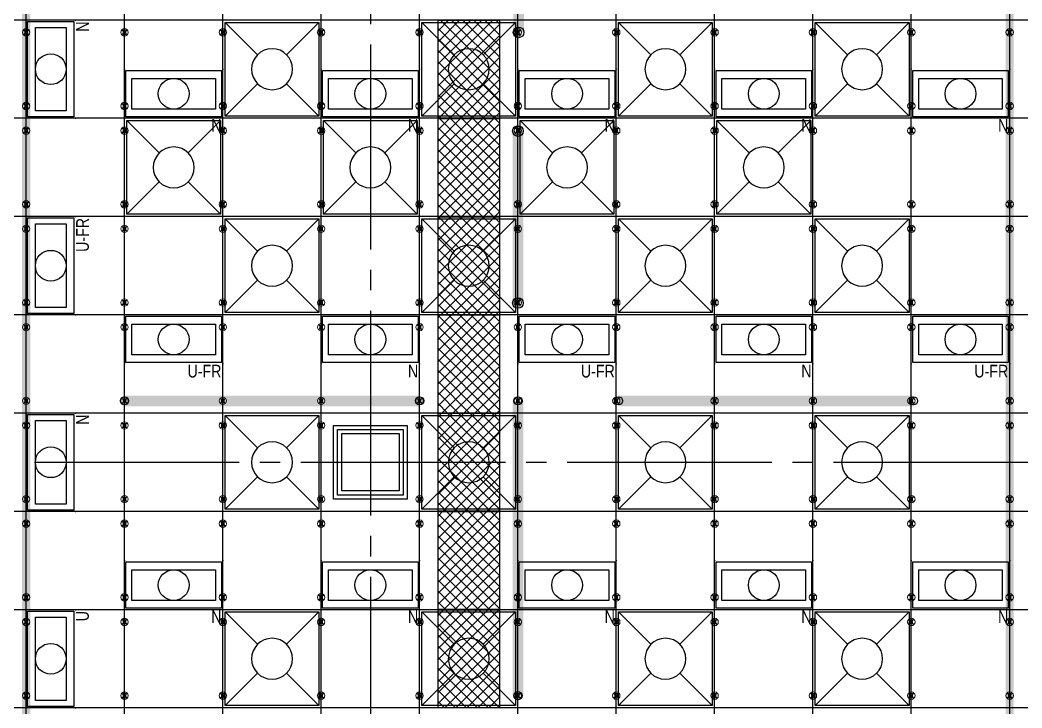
# Model space of a CAD drawing. Extents: x -17313 to 41501, y -1010 to 11880.
# Drawn here: x 6412 to 7635, y 7200 to 8040 of the extents above; entities that cross this region are included whole.
import ezdxf
from ezdxf.enums import TextEntityAlignment as Align

# ---------------------------------------------------------------- set-up
doc = ezdxf.new("R2010")
doc.units = 0
doc.header["$LTSCALE"] = 100
doc.linetypes.add('X-S-FAB-L10$0$COL-CEN-LIN', pattern=[3.25, 2.5, -0.25, 0.25, -0.25])
for name, color, linetype in [('0-xref', 8, 'Continuous'), ('188K-SM-03-F10-ARCH-CEIL-Y2257103$0$K-CEIL-4.2', 8, 'Continuous'), ('188K-SM-03-F10-ARCH-CEIL-Y2257103$0$K-CEIL-4.2-AREA', 8, 'Continuous'), ('188K-SM-03-F10-ARCH-PA-Y2257103$0$K-P1S-4.2-單抗', 53, 'Continuous'), ('188K-SM-06-F10-ELEC-LIGHT-Y2257103$0$E-LIGHT(W)-N', 253, 'Continuous'), ('188K-SM-06-F10-ELEC-LIGHT-Y2257103$0$E-LIGHT(W)-U FR', 253, 'Continuous'), ('188K-SM-06-F10-ELEC-LIGHT-Y2257103$0$E-LIGHT(W)-U XLPE', 253, 'Continuous'), ('188K-SM-06-F10-HVAC-FFU-Y2257103$0$AC-FFU-ULPA', 254, 'Continuous'), ('188K-SM-07-F15-ARCH-CATW-Y2257103$0$K-Divider 上-2.7', 80, 'Continuous'), ('188K-SM-07-F15-ARCH-CATW-Y2257103$0$K-安全母索', 6, 'Continuous'), ('188K-SM-07-F15-ARCH-CATW-Y2257103$0$K-貓道板-主走道', 171, 'Continuous'), ('X-S-FAB-L10$0$0-DIM-TXT', 8, 'Continuous'), ('X-S-FAB-L10$0$BLOCK', 8, 'Continuous'), ('X-S-FAB-L10$0$CCL', 8, 'X-S-FAB-L10$0$COL-CEN-LIN'), ('X-S-FAB-L10$0$COL-S', 8, 'Continuous')]:
    doc.layers.add(name, color=color, linetype=linetype)
doc.layers.add('188K-SM-03-F10-ARCH-CEIL-Y2257103$0$K-吊點-標準', color=8, linetype='Continuous', lineweight=9)
doc.layers.add('188K-SM-06-F10-ELEC-LIGHT-Y2257103$0$Defpoints-CAS', color=253, linetype='Continuous', plot=False)
doc.styles.add('188K-SM-06-F10-ELEC-LIGHT-Y2257103$0$Standard', font='arial.ttf')
doc.styles.add('X-S-FAB-L10$0$CHINA', font='simplex.shx', dxfattribs={"width": 0.75, "bigfont": 'chineset.shx'})
doc.styles.add('X-S-FAB-L10$0$Standard', font='', dxfattribs={"width": 0.8})
doc.styles.add('X-S-FAB-L10$0$TG_NOTE_TEXT', font='simplex.shx', dxfattribs={"width": 0.75, "bigfont": 'chineset.shx'})
doc.styles.get('X-S-FAB-L10$0$Standard').set_extended_font_data('Microsoft JhengHei')

# ---------------------------------------------------------------- blocks, each defined once
blk = doc.blocks.new('X-S-FAB-L10$0$FAB2-L05')
at = {"layer": 'X-S-FAB-L10$0$CCL'}
for p, q in [((-19320, 11005), (-19320, 0)), ((-26880, 8220), (1210, 8220))]:
    blk.add_line(p, q, dxfattribs=at)
at = {"layer": 'X-S-FAB-L10$0$COL-S'}
blk.add_lwpolyline([(-19355, 8255), (-19285, 8255), (-19285, 8185), (-19355, 8185)], close=True, dxfattribs=at)
blk = doc.blocks.new('X-S-FAB-L10')
at = {"layer": 'X-S-FAB-L10$0$COL-S'}
for p, q in [((6805, 7535), (6875, 7535)), ((6805, 7465), (6805, 7535)), ((6875, 7535), (6875, 7465)), ((6875, 7465), (6805, 7465))]:
    blk.add_line(p, q, dxfattribs=at)
at = {"layer": 'X-S-FAB-L10$0$BLOCK'}
blk.add_blockref('X-S-FAB-L10$0$FAB2-L05', (26160, -720), dxfattribs=at)
at = {"style": 'X-S-FAB-L10$0$TG_NOTE_TEXT', "width": 0.5, "flags": 1}
for p in [(7463.3, 9020), (18268.3, 8649), (11197.8, 4800.2), (16485.8, 4800.2), (25420.3, 2635), (13360, 320, 0), (7463.3, -33.3)]:
    blk.add_attdef('WH', text='', height=20, dxfattribs=at).set_placement(p, align=Align.BOTTOM_LEFT)
at = {"width": 0.5}
for style, p in [('X-S-FAB-L10$0$TG_NOTE_TEXT', (7585, 9020)), ('X-S-FAB-L10$0$TG_NOTE_TEXT', (18390, 8649)), ('X-S-FAB-L10$0$TG_NOTE_TEXT', (11117.5, 4813.5)), ('X-S-FAB-L10$0$TG_NOTE_TEXT', (16607.5, 4813.5)), ('X-S-FAB-L10$0$TG_NOTE_TEXT', (25350, 2635)), ('X-S-FAB-L10$0$Standard', (13129.4, 325, 0)), ('X-S-FAB-L10$0$TG_NOTE_TEXT', (7585, -20))]:
    blk.add_attdef('DESC', text='', height=10, dxfattribs=dict(at, style=style)).set_placement(p, align=Align.BOTTOM_LEFT)
for tag, style, p in [('TYPE', 'X-S-FAB-L10$0$TG_NOTE_TEXT', (7619.3, 9020)), ('NO', 'X-S-FAB-L10$0$TG_NOTE_TEXT', (7650.1, 9020)), ('TYPE', 'X-S-FAB-L10$0$TG_NOTE_TEXT', (18424.2, 8649)), ('NO', 'X-S-FAB-L10$0$TG_NOTE_TEXT', (18455, 8649)), ('NO', 'X-S-FAB-L10$0$TG_NOTE_TEXT', (11088.6, 4813.5)), ('TYPE', 'X-S-FAB-L10$0$TG_NOTE_TEXT', (11151.8, 4813.5)), ('TYPE', 'X-S-FAB-L10$0$TG_NOTE_TEXT', (16641.8, 4813.5)), ('NO', 'X-S-FAB-L10$0$TG_NOTE_TEXT', (16672.6, 4813.5)), ('NO', 'X-S-FAB-L10$0$TG_NOTE_TEXT', (25313, 2635)), ('TYPE', 'X-S-FAB-L10$0$TG_NOTE_TEXT', (25350, 2635)), ('NO', 'X-S-FAB-L10$0$Standard', (13100, 320, 0)), ('TYPE', 'X-S-FAB-L10$0$Standard', (13129.4, 320, 0)), ('TYPE', 'X-S-FAB-L10$0$TG_NOTE_TEXT', (7619.3, -20)), ('NO', 'X-S-FAB-L10$0$TG_NOTE_TEXT', (7650.1, -20))]:
    blk.add_attdef(tag, text='', height=10, dxfattribs=dict(at, style=style)).set_placement(p, align=Align.BOTTOM_RIGHT)
at = {"style": 'X-S-FAB-L10$0$TG_NOTE_TEXT', "width": 0.5, "flags": 1}
for rotation, p in [(180, (43, 7480)), (180, (943, 7480)), (90, (24310, 3717.8)), (270, (17080, 1711.7))]:
    blk.add_attdef('WH', text='', height=20, rotation=rotation, dxfattribs=at).set_placement(p, align=Align.BOTTOM_LEFT)
at = {"width": 0.5}
for rotation, style, p in [(180, 'X-S-FAB-L10$0$Standard', (317.6, 7480)), (180, 'X-S-FAB-L10$0$Standard', (1217.6, 7480)), (90, 'X-S-FAB-L10$0$TG_NOTE_TEXT', (24310, 3647.5)), (270, 'X-S-FAB-L10$0$TG_NOTE_TEXT', (17080, 1605))]:
    blk.add_attdef('DESC', text='', height=10, rotation=rotation, dxfattribs=dict(at, style=style)).set_placement(p, align=Align.BOTTOM_LEFT)
for tag, rotation, style, p in [('TYPE', 180, 'X-S-FAB-L10$0$Standard', (317.6, 7480)), ('NO', 180, 'X-S-FAB-L10$0$Standard', (347, 7480)), ('TYPE', 180, 'X-S-FAB-L10$0$Standard', (1217.6, 7480)), ('NO', 180, 'X-S-FAB-L10$0$Standard', (1247, 7480)), ('TYPE', 90, 'X-S-FAB-L10$0$TG_NOTE_TEXT', (24310, 3647.5)), ('NO', 90, 'X-S-FAB-L10$0$TG_NOTE_TEXT', (24310, 3610.5)), ('TYPE', 270, 'X-S-FAB-L10$0$TG_NOTE_TEXT', (17080, 1605)), ('NO', 270, 'X-S-FAB-L10$0$TG_NOTE_TEXT', (17080, 1573))]:
    blk.add_attdef(tag, text='', height=10, rotation=rotation, dxfattribs=dict(at, style=style)).set_placement(p, align=Align.BOTTOM_RIGHT)
at = {"layer": 'X-S-FAB-L10$0$0-DIM-TXT', "style": 'X-S-FAB-L10$0$CHINA', "width": 0.75}
for p in [(667.4, 7855.1, -2689.4), (22627.4, 6728.8), (25644.7, 6728.8), (24778.8, 5569.1), (1118.3, 4980), (417.8, 4594.6), (23874.8, 4355), (22927.4, 4330.1), (23749.9, 3901.4), (417.8, 3765.2), (1118.3, 3730), (417.8, 3115.8), (536.9, 2227.8), (16909, 1782.7), (888.4, 880.5), (16977.4, 750), (18878.8, 750), (25641.2, 553.2), (21364, 526.9)]:
    blk.add_attdef('HIG', text='', height=80, dxfattribs=at).set_placement(p, align=Align.MIDDLE_LEFT)
blk = doc.blocks.new('188K-SM-03-F10-ARCH-CEIL-Y2257103$0$A$C2CA95053')
h = blk.add_hatch(color=256)
edge = h.paths.add_edge_path()
edge.add_arc((0, 0), 0.5, 0, 360)
for p, q in [((3.2, 3.2), (-3.2, -3.2)), ((3.2, -3.2), (-3.2, 3.2))]:
    blk.add_line(p, q)
blk.add_lwpolyline([(-1.6, 2.5), (-1.6, -2.5), (1.6, -2.5), (1.6, 2.5)], close=True)
for radius in [4.5, 0.5]:
    blk.add_circle((0, 0), radius)
blk = doc.blocks.new('188K-SM-03-F10-ARCH-CEIL-Y2257103$0$天花板吊點-附調整片 - 3_8_螺桿吊架 100 mm 高調整片-V1-1FL')
blk.add_blockref('188K-SM-03-F10-ARCH-CEIL-Y2257103$0$A$C2CA95053', (0, 0))
blk = doc.blocks.new('188K-SM-03-F10-ARCH-CEIL-Y2257103')
at = {"layer": '188K-SM-03-F10-ARCH-CEIL-Y2257103$0$K-CEIL-4.2'}
for p, q in [((6420, 312.7), (6420, 8632.2)), ((6540, 312.7), (6540, 8632.2)), ((6660, 312.7), (6660, 8632.2)), ((6780, 312.7), (6780, 8632.2)), ((6900, 312.7), (6900, 8632.2)), ((7020, 312.7), (7020, 8632.2)), ((7140, 312.7), (7140, 8632.2)), ((7260, 312.7), (7260, 8632.2)), ((7380, 312.7), (7380, 8632.2)), ((7500, 312.7), (7500, 8632.2)), ((7620, 312.7), (7620, 8632.2)), ((19314.7, 8040), (1847.7, 8040)), ((19314.7, 7920), (1847.7, 7920)), ((19314.7, 7800), (1847.7, 7800)), ((19314.7, 7680), (1847.7, 7680)), ((19314.7, 7560), (1847.7, 7560)), ((19317.2, 7440), (1847.7, 7440)), ((19317.2, 7320), (1847.7, 7320)), ((21180, 7200), (1847.7, 7200))]:
    blk.add_line(p, q, dxfattribs=at)
at = {"layer": '188K-SM-03-F10-ARCH-CEIL-Y2257103$0$K-CEIL-4.2-AREA'}
blk.add_lwpolyline([(6805, 7535), (6875, 7535), (6875, 7465), (6805, 7465)], close=True, dxfattribs=at)
at = {"layer": '188K-SM-03-F10-ARCH-CEIL-Y2257103$0$K-吊點-標準', "color": 170, "lineweight": 18, "rotation": 179.9999999999997}
for p in [(6420, 8025), (6540, 8025), (6660, 8025), (6780, 8025), (6900, 8025), (7020, 8025), (7140, 8025), (7260, 8025), (7380, 8025), (7500, 8025), (7620, 8025), (6420, 7935), (6540, 7935), (6660, 7935), (6780, 7935), (6900, 7935), (7020, 7935), (7140, 7935), (7260, 7935), (7380, 7935), (7500, 7935), (7620, 7935), (6420, 7905), (6540, 7905), (6660, 7905), (6780, 7905), (6900, 7905), (7020, 7905), (7140, 7905), (7260, 7905), (7380, 7905), (7500, 7905), (7620, 7905), (6420, 7815), (6540, 7815), (6660, 7815), (6780, 7815), (6900, 7815), (7020, 7815), (7140, 7815), (7260, 7815), (7380, 7815), (7500, 7815), (7620, 7815), (6420, 7785), (6540, 7785), (6660, 7785), (6780, 7785), (6900, 7785), (7020, 7785), (7140, 7785), (7260, 7785), (7380, 7785), (7500, 7785), (7620, 7785), (6420, 7695), (6540, 7695), (6660, 7695), (6780, 7695), (6900, 7695), (7020, 7695), (7140, 7695), (7260, 7695), (7380, 7695), (7500, 7695), (7620, 7695), (6420, 7665), (6540, 7665), (6660, 7665), (6780, 7665), (6900, 7665), (7020, 7665), (7140, 7665), (7260, 7665), (7380, 7665), (7500, 7665), (7620, 7665), (6420, 7575), (6540, 7575), (6660, 7575), (6780, 7575), (6900, 7575), (7020, 7575), (7140, 7575), (7260, 7575), (7380, 7575), (7500, 7575), (7620, 7575), (6420, 7545), (6540, 7545), (6660, 7545), (6780, 7545), (6900, 7545), (7020, 7545), (7140, 7545), (7260, 7545), (7380, 7545), (7500, 7545), (7620, 7545), (6420, 7455), (6540, 7455), (6660, 7455), (6780, 7455), (6900, 7455), (7020, 7455), (7140, 7455), (7260, 7455), (7380, 7455), (7500, 7455), (7620, 7455), (6420, 7425), (6540, 7425), (6660, 7425), (6780, 7425), (6900, 7425), (7020, 7425), (7140, 7425), (7260, 7425), (7380, 7425), (7500, 7425), (7620, 7425), (6420, 7335), (6540, 7335), (6660, 7335), (6780, 7335), (6900, 7335), (7020, 7335), (7140, 7335), (7260, 7335), (7380, 7335), (7500, 7335), (7620, 7335), (6420, 7305), (6540, 7305), (6660, 7305), (6780, 7305), (6900, 7305), (7020, 7305), (7140, 7305), (7260, 7305), (7380, 7305), (7500, 7305), (7620, 7305), (6420, 7215), (6540, 7215), (6660, 7215), (6780, 7215), (6900, 7215), (7020, 7215), (7140, 7215), (7260, 7215), (7380, 7215), (7500, 7215), (7620, 7215)]:
    blk.add_blockref('188K-SM-03-F10-ARCH-CEIL-Y2257103$0$天花板吊點-附調整片 - 3_8_螺桿吊架 100 mm 高調整片-V1-1FL', p, dxfattribs=at)
blk = doc.blocks.new('188K-SM-06-F10-HVAC-FFU-Y2257103$0$H-FU-U-12x12')
for p, q in [((423, 777), (28, 1172)), ((777, 777), (1172, 1172)), ((28, 28), (423, 423)), ((1172, 28), (777, 423))]:
    blk.add_line(p, q)
blk.add_lwpolyline([(1172, 28), (1172, 1172), (28, 1172), (28, 28)], close=True)
blk.add_circle((600, 600), 250)
blk = doc.blocks.new('188K-SM-06-F10-HVAC-FFU-Y2257103')
at = {"layer": '188K-SM-06-F10-HVAC-FFU-Y2257103$0$AC-FFU-ULPA', "xscale": -0.09999999999999432, "yscale": 0.09999999999999432, "zscale": 0.09999999999999432}
for p in [(6780, 7920), (7020, 7920), (7260, 7920), (7500, 7920), (6660, 7800), (6900, 7800), (7140, 7800), (7380, 7800), (6780, 7680), (7020, 7680), (7260, 7680), (7500, 7680), (6780, 7440), (7020, 7440), (7260, 7440), (7500, 7440), (6780, 7200), (7020, 7200), (7260, 7200), (7500, 7200)]:
    blk.add_blockref('188K-SM-06-F10-HVAC-FFU-Y2257103$0$H-FU-U-12x12', p, dxfattribs=at)
blk = doc.blocks.new('*U279')
for points in [[(-58.3, -28.3), (-58.3, 28.3), (58.3, 28.3), (58.3, -28.3)], [(-51, -18.8), (-51, 18.8), (51, 18.8), (51, -18.8)]]:
    blk.add_lwpolyline(points, close=True)
blk.add_circle((0, 0), 18.8)
at = {"layer": '188K-SM-06-F10-ELEC-LIGHT-Y2257103$0$Defpoints-CAS'}
for p in [(-60, 30), (60, 30), (-60, -30), (60, -30)]:
    blk.add_point(p, dxfattribs=at)
at = {"style": '188K-SM-06-F10-ELEC-LIGHT-Y2257103$0$Standard', "width": 0.8}
blk.add_text('U-FR', height=15.53, dxfattribs=at).set_placement((58.3, -38.7), align=Align.MIDDLE_RIGHT)
blk = doc.blocks.new('*U277')
for points in [[(-58.3, -28.3), (-58.3, 28.3), (58.3, 28.3), (58.3, -28.3)], [(-51, -18.8), (-51, 18.8), (51, 18.8), (51, -18.8)]]:
    blk.add_lwpolyline(points, close=True)
blk.add_circle((0, 0), 18.8)
at = {"layer": '188K-SM-06-F10-ELEC-LIGHT-Y2257103$0$Defpoints-CAS'}
for p in [(-60, 30), (60, 30), (-60, -30), (60, -30)]:
    blk.add_point(p, dxfattribs=at)
at = {"style": '188K-SM-06-F10-ELEC-LIGHT-Y2257103$0$Standard', "width": 0.8}
blk.add_text('N', height=15.5, dxfattribs=at).set_placement((58.3, -38.7), align=Align.MIDDLE_RIGHT)
blk = doc.blocks.new('*U278')
for points in [[(-58.3, -28.3), (-58.3, 28.3), (58.3, 28.3), (58.3, -28.3)], [(-51, -18.8), (-51, 18.8), (51, 18.8), (51, -18.8)]]:
    blk.add_lwpolyline(points, close=True)
blk.add_circle((0, 0), 18.8)
at = {"layer": '188K-SM-06-F10-ELEC-LIGHT-Y2257103$0$Defpoints-CAS'}
for p in [(-60, 30), (60, 30), (-60, -30), (60, -30)]:
    blk.add_point(p, dxfattribs=at)
at = {"style": '188K-SM-06-F10-ELEC-LIGHT-Y2257103$0$Standard', "width": 0.8}
blk.add_text('U', height=15.5, dxfattribs=at).set_placement((58.3, -38.7), align=Align.MIDDLE_RIGHT)
blk = doc.blocks.new('*U267')
for points in [[(-58.3, -28.3), (-58.3, 28.3), (58.3, 28.3), (58.3, -28.3)], [(-51, -18.8), (-51, 18.8), (51, 18.8), (51, -18.8)]]:
    blk.add_lwpolyline(points, close=True)
blk.add_circle((0, 0), 18.8)
at = {"layer": '188K-SM-06-F10-ELEC-LIGHT-Y2257103$0$Defpoints-CAS'}
for p in [(-60, 30), (60, 30), (-60, -30), (60, -30)]:
    blk.add_point(p, dxfattribs=at)
at = {"style": '188K-SM-06-F10-ELEC-LIGHT-Y2257103$0$Standard', "width": 0.8}
blk.add_text('N', height=15.5, dxfattribs=at).set_placement((58.3, -38.7), align=Align.MIDDLE_RIGHT)
blk = doc.blocks.new('*U258')
for points in [[(-58.3, -28.3), (-58.3, 28.3), (58.3, 28.3), (58.3, -28.3)], [(-51, -18.8), (-51, 18.8), (51, 18.8), (51, -18.8)]]:
    blk.add_lwpolyline(points, close=True)
blk.add_circle((0, 0), 18.8)
at = {"layer": '188K-SM-06-F10-ELEC-LIGHT-Y2257103$0$Defpoints-CAS'}
for p in [(-60, 30), (60, 30), (-60, -30), (60, -30)]:
    blk.add_point(p, dxfattribs=at)
at = {"style": '188K-SM-06-F10-ELEC-LIGHT-Y2257103$0$Standard', "width": 0.8}
blk.add_text('U-FR', height=15.53, dxfattribs=at).set_placement((58.3, -38.7), align=Align.MIDDLE_RIGHT)
blk = doc.blocks.new('188K-SM-06-F10-ELEC-LIGHT-Y2257103')
at = {"layer": '188K-SM-06-F10-ELEC-LIGHT-Y2257103$0$E-LIGHT(W)-N', "rotation": 90}
for p in [(6450, 7980), (6450, 7500)]:
    blk.add_blockref('*U277', p, dxfattribs=at)
at = {"layer": '188K-SM-06-F10-ELEC-LIGHT-Y2257103$0$E-LIGHT(W)-N'}
for p in [(6600, 7950), (6840, 7950), (7080, 7950), (7320, 7950), (7560, 7950), (6840, 7650), (7320, 7650), (6600, 7350), (6840, 7350), (7080, 7350), (7320, 7350), (7560, 7350)]:
    blk.add_blockref('*U267', p, dxfattribs=at)
at = {"layer": '188K-SM-06-F10-ELEC-LIGHT-Y2257103$0$E-LIGHT(W)-U FR', "rotation": 90}
blk.add_blockref('*U279', (6450, 7740), dxfattribs=at)
at = {"layer": '188K-SM-06-F10-ELEC-LIGHT-Y2257103$0$E-LIGHT(W)-U FR'}
for p in [(6600, 7650), (7080, 7650), (7560, 7650)]:
    blk.add_blockref('*U258', p, dxfattribs=at)
at = {"layer": '188K-SM-06-F10-ELEC-LIGHT-Y2257103$0$E-LIGHT(W)-U XLPE', "rotation": 90}
blk.add_blockref('*U278', (6450, 7260), dxfattribs=at)
blk = doc.blocks.new('188K-SM-03-F10-ARCH-PA-Y2257103')
at = {"layer": '188K-SM-03-F10-ARCH-PA-Y2257103$0$K-P1S-4.2-單抗'}
for points in [[(6795, 7545), (6885, 7545), (6885, 7455), (6795, 7455)], [(6800, 7540), (6880, 7540), (6880, 7460), (6800, 7460)]]:
    blk.add_lwpolyline(points, close=True, dxfattribs=at)
blk = doc.blocks.new('188K-SM-07-F15-ARCH-CATW-Y2257103$0$貓道板-749x1196.5(主走道)')
h = blk.add_hatch()
h.set_pattern_fill('ANSI37', color=256, scale=30)
h.set_pattern_definition([(45, (0.75, 3e-16), (-67.352, 67.352), []), (135, (0.75, 3e-16), (-67.352, -67.352), [])])
h.paths.add_polyline_path([(-1199, 0), (-1199, 750), (-1, 750), (-1, 0)])
blk.add_lwpolyline([(-1199, 0), (-1199, 750), (-1, 750), (-1, 0)], close=True)
blk = doc.blocks.new('188K-SM-07-F15-ARCH-CATW-Y2257103$0$母索-3.6')
at = {"const_width": 13}
blk.add_lwpolyline([(0, 0), (0, 360)], dxfattribs=at)
for centre in [(0, 360, 0), (0, 0)]:
    blk.add_circle(centre, 5)
blk = doc.blocks.new('188K-SM-07-F15-ARCH-CATW-Y2257103$0$母索-2.1')
at = {"const_width": 13}
blk.add_lwpolyline([(0, 0), (210, 0)], dxfattribs=at)
for centre in [(0, 0), (210, 0)]:
    blk.add_circle(centre, 6.5)
blk = doc.blocks.new('188K-SM-07-F15-ARCH-CATW-Y2257103$0$母索-2.7')
at = {"const_width": 13}
blk.add_lwpolyline([(0, 0), (270, 0)], dxfattribs=at)
for centre in [(0, 0), (270, 0)]:
    blk.add_circle(centre, 6.5)
blk = doc.blocks.new('188K-SM-07-F15-ARCH-CATW-Y2257103')
at = {"layer": '188K-SM-07-F15-ARCH-CATW-Y2257103$0$K-Divider 上-2.7', "const_width": 10}
blk.add_lwpolyline([(4980, 8632.2), (4980, 2108.7), (6420, 2108.7), (6420, 8632.2)], dxfattribs=at)
at = {"layer": '188K-SM-07-F15-ARCH-CATW-Y2257103$0$K-Divider 上-2.7', "const_width": 10, "elevation": 0}
blk.add_lwpolyline([(7620, 312.7), (7620, 8632.2)], dxfattribs=at)
at = {"layer": '188K-SM-07-F15-ARCH-CATW-Y2257103$0$K-安全母索', "rotation": 270}
for name, p in [('188K-SM-07-F15-ARCH-CATW-Y2257103$0$母索-2.7', (7020.8, 8295)), ('188K-SM-07-F15-ARCH-CATW-Y2257103$0$母索-2.1', (7020, 7904.5)), ('188K-SM-07-F15-ARCH-CATW-Y2257103$0$母索-3.6', (6540, 7575)), ('188K-SM-07-F15-ARCH-CATW-Y2257103$0$母索-3.6', (7142.7, 7575))]:
    blk.add_blockref(name, p, dxfattribs=at)
at = {"layer": '188K-SM-07-F15-ARCH-CATW-Y2257103$0$K-安全母索'}
blk.add_blockref('188K-SM-07-F15-ARCH-CATW-Y2257103$0$母索-3.6', (7020, 7215), dxfattribs=at)
at = {"layer": '188K-SM-07-F15-ARCH-CATW-Y2257103$0$K-貓道板-主走道', "xscale": 0.1, "yscale": 0.1, "zscale": 0.1, "rotation": 269.9999999999999}
for p in [(6922.5, 7920), (6922.5, 7800), (6922.5, 7680), (6922.5, 7560), (6922.5, 7440), (6922.5, 7320), (6922.5, 7200)]:
    blk.add_blockref('188K-SM-07-F15-ARCH-CATW-Y2257103$0$貓道板-749x1196.5(主走道)', p, dxfattribs=at)

msp = doc.modelspace()

# ---------------------------------------------------------------- block references
at = {"layer": '0-xref'}
for name in ['X-S-FAB-L10', '188K-SM-06-F10-ELEC-LIGHT-Y2257103', '188K-SM-03-F10-ARCH-PA-Y2257103', '188K-SM-03-F10-ARCH-CEIL-Y2257103', '188K-SM-07-F15-ARCH-CATW-Y2257103', '188K-SM-06-F10-HVAC-FFU-Y2257103']:
    msp.add_blockref(name, (0, 0), dxfattribs=at)

doc.saveas('drawing.dxf')
